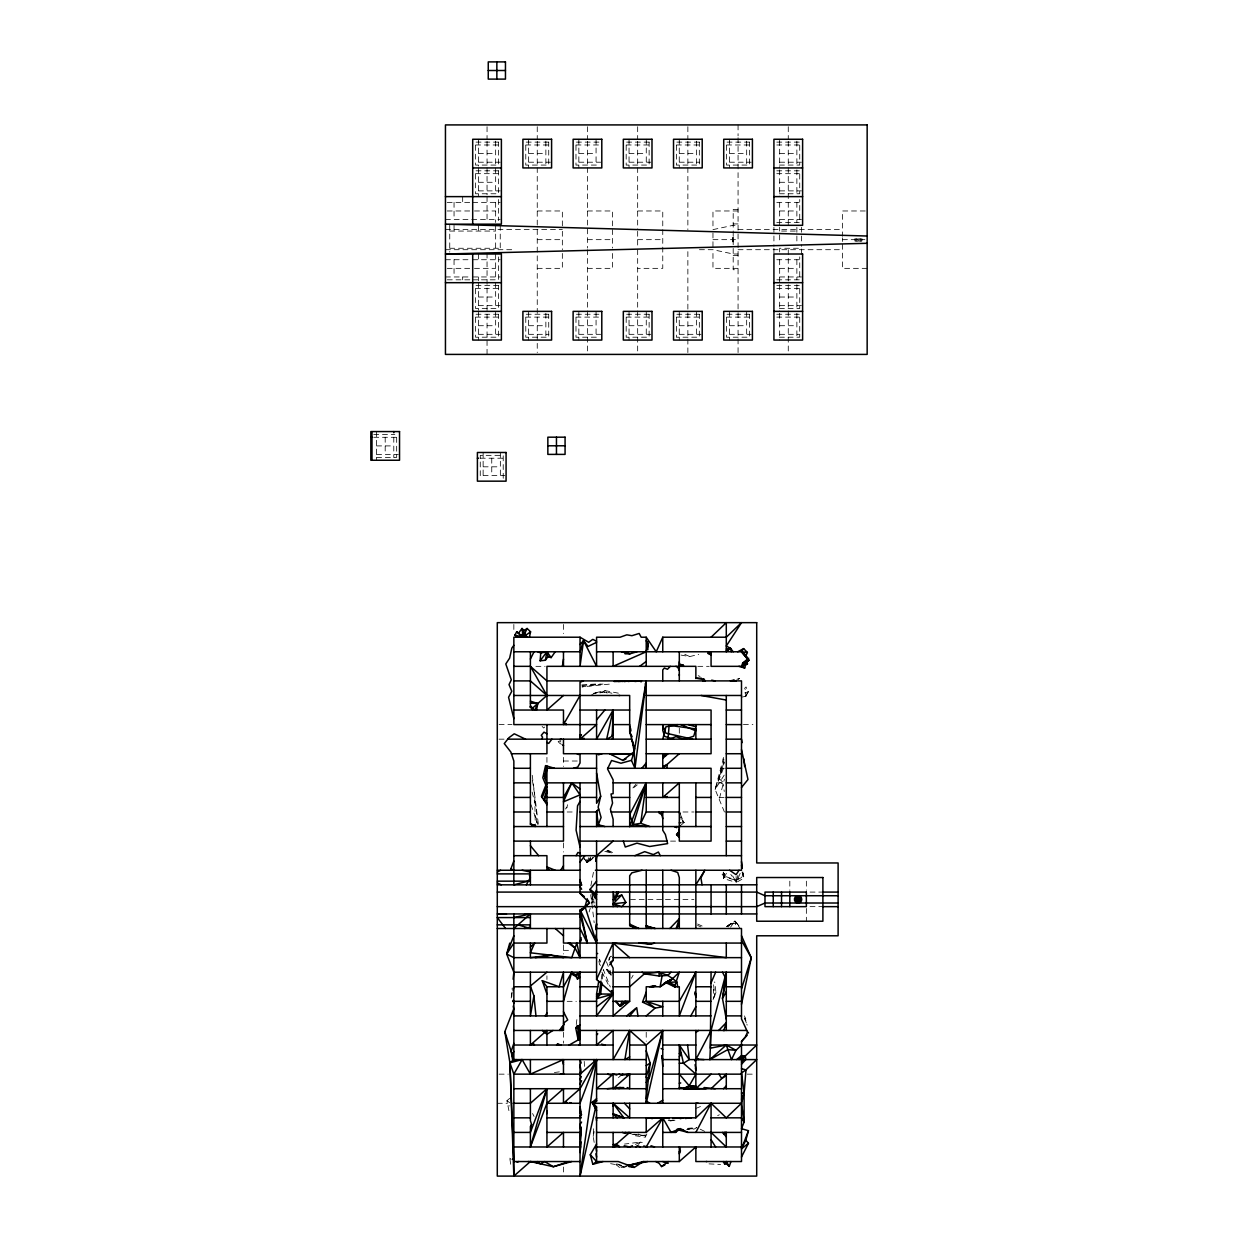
<?xml version="1.0" encoding="UTF-8"?>
<svg xmlns="http://www.w3.org/2000/svg" width="1238" height="1238" viewBox="0 0 1238 1238"><rect width="100%" height="100%" fill="white"/><g stroke="black" fill="none" stroke-linecap="round" stroke-linejoin="round"><path stroke-width="0.75" stroke-dasharray="5 3.75" d="M512.161 991.932L511.712 997.163L511.696 993.139M593.59 1128.762L593.157 1136.267L594.333 1143.401M592.352 894.579L591.81 902.827L594.163 922.728M590.789 858.259L587.152 862.546L586.363 859.605L588.468 860.998L590.789 859.033L591.841 859.389L587.152 862.546L587.4 858.801L588.53 857.81L587.152 862.546L583.887 858.878M592.383 897.163L591.81 902.827L595.664 906.773M511.201 998.06L512.223 988.001M602.287 978.979L603.324 969.555L610.319 987.042M576.258 1024.569L577.156 1017.203M606.434 961.756L608.338 966.553L606.372 969.292L610.876 975.993L609.901 969.555M601.235 979.258L602.256 971.861M724.369 873.579L723.611 878.578L734.474 881.905M724.539 873.471L723.611 878.578L722.156 874.415L724.539 873.471L723.518 875.839L736.223 880.11L743.14 875.576L742.676 869.633M593.404 894.238L591.81 902.827L594.194 901.094M590.866 885.851L594.085 868.875M595.199 855.675L590.402 860.843L590.789 859.033M594.178 1131.578L593.157 1136.267L594.364 1136.948M565.41 809.002L566.911 807.578L568.196 801.806M737.91 875.281L736.285 882.462L743.93 878.144L743.202 873.254L743.419 876.504L736.223 880.481L723.549 876.504L724.338 874.616L722.652 875.839L723.394 872.109L723.611 878.578L726.474 873.084M608.694 960.363L609.375 957.516M724.431 811.989L715.115 789.411L724.075 755.49M719.479 798.262L724.4 779.166M724.091 761.741L718.938 778.377L723.456 782.818M585.218 860.023L587.152 862.546L588.53 857.81M609.251 960.007L610.319 956.37L611.479 956.247L610.319 956.37M589.133 911.973L590.201 908.321M724.215 775.112L715.115 789.411L724.447 762.469M715.115 789.411L724.184 766.492M713.506 998.215L714.728 995.197L713.336 982.492M713.057 999.546L715.966 992.427L714.697 981.904M740.169 873.347L736.285 882.462L730.807 874.415M646.87 1133.946L645.323 1137.196L632.045 1135.277M745.926 696.282L748.263 691.748L745.988 686.92L744.642 688.374L746.468 691.748L745.044 692.847L746.174 694.828L744.332 698.247L745.926 696.282L741.5 697.164M618.366 693.156L605.072 690.634L596.948 692.429L596.407 693.435L605.506 691.717L611.943 693.249M594.194 898.54L591.81 902.827L590.696 894.78L591.578 894.78M631.395 978.299L633.098 975.25M583.655 857.64L587.152 862.546L590.681 856.99M627.712 1165.531L624.308 1167.542L619.634 1167.589L616.215 1164.71L621.832 1165.546L616.911 1163.627L616.215 1164.71L610.613 1163.658M745.462 695.864L748.263 691.748L745.338 691.748M590.402 860.843L592.832 857.392M730.544 927.169L734.954 921.057L739.334 926.303M728.223 926.968L730.497 923.888L734.954 921.057L739.69 927.061M636.084 784.072L632.138 788.916L637.23 784.877M638.406 1144.392L640.541 1142.04L645.772 1143.881M560.845 742.042L559.545 740.974L558.137 741.624L559.731 743.28L561.603 741.237M544.643 727.046L543.73 728.021L542.105 726.427M680.482 825.56L684.01 822.574L680.126 813.923M509.716 1098.338L506.961 1100.659L509.035 1111.244M618.427 1077.54L620.47 1075.946M738.049 679.585L739.643 678.347L735.62 679.677M730.497 923.888L726.876 926.364L733.438 923.161L737.415 924.182L740.045 928.5M726.598 926.612L734.954 921.057L736.037 926.937M595.71 693.218L596.948 692.429L593.048 693.45M728.254 925.42L731.441 923.393L736.548 923.068M605.072 690.634L600.476 692.909L605.707 692.212L607.239 693.048L605.072 690.634L605.707 692.212M717.653 1115.593L719.355 1114.773M635.357 1144.392L640.541 1142.04L624.494 1144.082M591.749 694.704L596.948 692.429M695.864 1108.443L703.494 1105.24M745.044 692.847L748.263 691.748M626.768 1165.763L619.634 1167.589L623.379 1166.83M681.055 655.088L689.721 656.573L698.727 654.391M673.163 1120.251L666.075 1120.761M674.942 1120.266L669.665 1121.055L669.309 1119.756M603.03 684.041L581.953 686.904L610.288 684.041M554.392 1072.51L559.855 1071.799M645.632 1135.525L631.303 1134.333M687.864 1129.118L695.338 1128.422M581.953 685.62L601.111 684.01M687.384 1128.375L696.901 1127.586L694.178 1129.041L686.657 1129.598M682.277 822.682L684.01 822.574L680.838 817.08M581.845 684.877L596.422 683.995M598.929 142.122L575.98 142.122L575.98 165.072L598.929 165.072M776.783 142.122L799.733 142.122L799.733 165.072L776.783 165.072M475.578 144.985L500.245 144.985M525.779 144.985L548.728 144.985M575.98 144.985L598.929 144.985M626.18 144.985L649.13 144.985M676.381 144.985L699.331 144.985M726.582 144.985L751.265 144.985M776.783 144.985L799.733 144.985M478.441 153.589L495.649 153.589M528.641 153.589L545.865 153.589M578.842 153.589L596.066 153.589M629.043 153.589L646.267 153.589M679.26 153.589L696.468 153.589M729.461 153.589L746.669 153.589M779.661 153.589L796.87 153.589M478.441 162.209L500.245 162.209M528.641 162.209L550.446 162.209M578.842 162.209L600.647 162.209M629.043 162.209L650.848 162.209M679.26 162.209L699.532 162.209M729.461 162.209L751.265 162.209M779.661 162.209L801.466 162.209M776.783 170.813L799.733 170.813L799.733 193.762L776.783 193.762M475.578 173.676L500.245 173.676M776.783 173.676L799.733 173.676M478.441 182.28L495.649 182.28M779.661 182.28L796.87 182.28M478.441 190.884L500.245 190.884M779.661 190.884L801.466 190.884M447.181 202.367L471.028 202.367M472.699 202.367L500.245 202.367M776.783 202.367L799.733 202.367M738.065 209.578L733.19 209.578L733.19 269.745L738.065 269.745M447.181 210.971L470.842 210.971M474.494 210.971L495.649 210.971M537.246 210.971L562.346 210.971L562.346 227.761M587.446 210.971L612.562 210.971L612.562 248.033M637.663 210.971L662.763 210.971L662.763 268.352L637.663 268.352M738.065 210.971L712.964 210.971L712.964 229.618L733.19 225.316L738.065 225.316M779.661 210.971L796.87 210.971M865.254 210.971L842.413 210.971L842.413 236.319M445.448 219.575L500.245 219.575M779.661 219.575L801.466 219.575M776.783 222.453L799.733 222.453L799.733 199.504M733.19 223.923L738.065 223.923M445.448 229.618L562.346 229.618M738.065 229.618L842.413 229.618M449.75 231.057L495.649 231.057M781.565 231.057L796.87 231.057M733.19 236.783L733.19 242.524M732.896 237.371L732.896 241.952M732.617 237.944L732.617 241.379M537.246 239.661L562.346 239.661M587.446 239.661L612.562 239.661M637.663 239.661L662.763 239.661M712.964 239.661L738.065 239.661M842.413 239.661L865.254 239.661M449.75 248.265L500.245 248.265M445.448 249.705L514.08 249.705M699.439 249.705L712.964 249.705L733.19 254.007L738.065 254.007M738.065 249.705L842.413 249.705M733.19 255.399L738.065 255.399M445.448 259.732L471.028 259.732M472.699 259.732L500.245 259.732M776.783 259.732L799.733 259.732M447.181 268.352L470.842 268.352M474.494 268.352L495.649 268.352M537.246 268.352L562.346 268.352L562.346 253.434M587.446 268.352L612.562 268.352L612.562 249.705M738.065 268.352L712.964 268.352L712.964 249.705M779.661 268.352L796.87 268.352M867.157 268.352L842.413 268.352L842.413 243.004M445.448 276.956L471.028 276.956M472.699 276.956L500.245 276.956M779.661 276.956L801.466 276.956M447.274 279.819L471.028 279.819M472.699 279.819L498.527 279.819L498.527 256.87M776.783 279.819L799.733 279.819L799.733 256.87M776.783 285.56L799.733 285.56L799.733 308.51L776.783 308.51M475.578 288.423L500.245 288.423M776.783 288.423L799.733 288.423M478.441 297.027L495.649 297.027M779.661 297.027L796.87 297.027M478.441 305.647L500.245 305.647M779.661 305.647L801.466 305.647M598.929 314.251L575.98 314.251L575.98 337.2L598.929 337.2M776.783 314.251L799.733 314.251L799.733 337.2L776.783 337.2M475.578 317.114L500.245 317.114M525.779 317.114L548.728 317.114M575.98 317.114L598.929 317.114M626.18 317.114L649.13 317.114M676.381 317.114L699.331 317.114M726.582 317.114L751.265 317.114M776.783 317.114L799.733 317.114M478.441 325.718L495.649 325.718M528.641 325.718L545.865 325.718M578.842 325.718L596.066 325.718M629.043 325.718L646.267 325.718M679.26 325.718L696.468 325.718M729.461 325.718L746.669 325.718M779.661 325.718L796.87 325.718M478.441 334.322L500.245 334.322M528.641 334.322L548.914 334.322M578.842 334.322L600.647 334.322M629.043 334.322L650.848 334.322M679.26 334.322L701.048 334.322M729.461 334.322L751.265 334.322M779.661 334.322L799.934 334.322M373.721 434.43L394.845 434.43M373.721 437.293L398.388 437.293M376.584 445.912L393.792 445.912M376.584 454.516L398.388 454.516M376.584 457.379L396.671 457.379L396.671 434.43M480.267 458.215L504.934 458.215M483.13 466.819L500.353 466.819M483.13 475.438L504.934 475.438M535.899 666.338L545.091 666.338M697.768 666.338L709.173 666.338M499.131 724.601L512.006 724.601M743.404 724.601L752.905 724.601M499.038 739.163L504.268 739.163M563.476 761.014L580.034 761.014M720.562 768.287L724.385 768.287M716.802 782.865L724.385 782.865M719.077 797.427L724.478 797.427M567.159 811.989L574.509 811.989M682.989 811.989L694.023 811.989M670.532 841.113L675.809 841.113M810.023 892.087L822.899 892.087M630.436 899.376L693.93 899.376M591.222 902.827L594.983 902.827M810.023 906.649L822.899 906.649M563.476 950.351L570.842 950.351M567.159 1001.325L576.351 1001.325M499.131 1074.151L508.323 1074.151M747.21 1074.151L752.905 1074.151M497.289 1103.275L507.472 1103.275M709.018 1163.875L720.593 1164.463M633.98 1134.225L641.594 1135.525L645.725 1135.014L645.323 1137.196L638.127 1133.962M606.574 850.955L609.173 851.481M604.825 851.357L609.669 852.58M510.721 1164.246L509.762 1158.18L511.186 1158.706M616.818 1163.751L623.41 1167.542M698.201 675.716L700.058 676.443M697.551 924.028L704.345 927.014M697.567 925.42L700.971 926.968M684.784 654.298L689.721 656.573M566.122 807.207L566.911 807.578M700.197 1129.195L705.149 1131.609M612.547 852.502L606.171 849.33L611.278 852.982M559.731 743.28L561.448 744.348M611.82 975.111L609.189 973.486L609.638 969.54L606.372 969.292L610.628 973.486M722.961 759.018L723.967 759.652L718.055 780.915L723.116 784.18L724.261 791.5M613.12 974.043L606.372 969.292L609.607 971.706M509.716 1102.718L506.961 1100.659L509.251 1105.983M509.762 1158.18L511.139 1159.325M682.37 820.933L684.01 822.574L679.306 815.641M585.775 860.209L587.152 862.546M732.695 875.931L736.285 882.462L736.115 876.504M601.916 972.078L608.817 985.603M532.588 1113.519L534.058 1116.397M744.549 1015.887L747.148 1025.141M745.57 1020.87L744.363 1018.332L745.601 1018.054L746.174 1022.139M744.843 1018.224L746.762 1024.352M531.025 804.762L538.019 824.725M600.507 962.065L599.563 959.218L600.476 965.547M742.042 872.016L743.93 878.144M532.154 792.134L536.549 809.667L536.673 824.168M598.929 961.106L599.563 964.897M532.433 780.435L534.77 795.477L535.28 825.576M532.232 775.267L538.422 824.678M680.885 817.173L681.148 819.726M584.228 1061.384L584.491 1066.769M842.413 237.835L842.413 241.472M806.356 881.162L806.356 890.277M806.356 908.475L806.356 921.227M801.466 227.235L801.466 246.347M801.466 254.007L801.466 248.265L779.661 248.265L779.661 254.007M796.87 141.163L796.87 165.072M796.87 169.854L796.87 193.762M796.87 202.367L796.87 222.453M796.87 227.235L796.87 242.524M796.87 259.732L796.87 279.819M796.87 284.601L796.87 308.51M796.87 313.291L796.87 337.2M789.813 881.162L789.813 890.277M788.266 126.74L788.266 139.507M788.266 141.333L788.266 198.544M788.266 202.367L788.266 226.275M788.266 249.705L788.266 354.408M779.661 140.405L779.661 167.935M779.661 169.854L779.661 196.625M779.661 202.367L779.661 225.316M779.661 227.235L779.661 231.057M779.661 234.88L779.661 242.524M779.661 259.732L779.661 282.682M779.661 284.601L779.661 311.372M779.661 313.291L779.661 340.063M773.92 227.235L773.92 246.347M773.92 248.265L773.92 254.007M746.669 141.163L746.669 165.072M746.669 311.372L746.669 337.2M738.065 124.914L738.065 135.87M738.065 137.681L738.065 352.582M729.461 139.26L729.461 167.935M729.461 311.372L729.461 340.063M712.964 232.961L712.964 247.879M696.468 141.163L696.468 165.072M696.468 311.372L696.468 337.2M687.864 126.74L687.864 139.507M687.864 141.333L687.864 229.618M687.864 251.624L687.864 352.582M679.306 728.238L679.306 733.701M679.26 139.26L679.26 167.935M679.26 311.372L679.26 340.063M646.267 139.26L646.267 165.072M646.267 311.372L646.267 337.2M646.221 1032.275L646.221 1041.375M637.663 126.74L637.663 139.507M637.663 141.333L637.663 229.618M637.663 231.289L637.663 246.347M637.663 249.705L637.663 352.582M629.043 139.26L629.043 167.935M629.043 311.372L629.043 340.063M596.066 139.26L596.066 165.072M596.066 311.372L596.066 337.2M587.446 126.74L587.446 139.507M587.446 141.333L587.446 248.033M587.446 249.705L587.446 352.582M578.842 139.26L578.842 167.935M578.842 311.372L578.842 340.063M563.476 624.463L563.476 633.577M563.476 757.377L563.476 766.477M563.476 842.939L563.476 852.038M563.476 944.888L563.476 953.987M563.476 1032.275L563.476 1043.201M563.476 1167.001L563.476 1172.463M562.346 231.289L562.346 249.705M546.933 757.377L546.933 762.84M546.933 975.838L546.933 979.475M545.865 141.163L545.865 165.072M545.865 313.291L545.865 337.2M537.246 126.74L537.246 139.507M537.246 141.333L537.246 227.761M537.246 229.618L537.246 352.582M528.641 139.26L528.641 167.935M528.641 311.372L528.641 340.063M513.847 624.463L513.847 629.925M503.216 478.301L503.216 455.352L480.267 455.352L480.267 478.301M500.353 452.489L500.353 478.301M500.245 225.316L500.245 250.184M498.527 199.504L498.527 220.627M495.649 141.163L495.649 165.072M495.649 167.935L495.649 193.762M495.649 202.367L495.649 222.453M495.649 225.316L495.649 248.265M495.649 254.007L495.649 279.819M495.649 282.682L495.649 308.51M495.649 311.372L495.649 337.2M491.749 458.215L491.749 475.438M487.045 126.74L487.045 139.507M487.045 141.333L487.045 194.722M487.045 196.625L487.045 219.575M487.045 253.047L487.045 354.408M483.13 452.489L483.13 478.301M478.441 139.26L478.441 166.031M478.441 167.935L478.441 196.625M478.441 225.316L478.441 231.057M478.441 254.007L478.441 259.732M478.441 276.956L478.441 280.778M478.441 282.682L478.441 310.227M478.441 311.372L478.441 340.063M462.672 196.625L462.672 202.367M462.672 276.956L462.672 279.819M454.052 202.367L454.052 219.575M454.052 225.316L454.052 231.057M454.052 259.732L454.052 276.956M449.75 225.316L449.75 252.088M393.792 437.293L393.792 457.379M385.188 437.293L385.188 454.516M376.584 431.567L376.584 460.242M861.942 238.717A3.637 3.637 0 0 1 861.571 241.472M855.272 241.472A3.637 3.637 0 0 1 854.901 238.717M860.781 238.3A2.724 2.724 0 0 1 860.348 241.596M856.495 241.596A2.724 2.724 0 0 1 856.062 238.3M859.714 238.377A1.826 1.826 0 0 1 858.893 241.41M857.949 241.41A1.826 1.826 0 0 1 857.129 238.377M857.547 239.429C858.661 242.896 860.255 236.969 857.547 239.429M715.966 992.427L713.924 997.039L713.459 989.518L715.966 992.427M498.527 142.122L475.578 142.122L475.578 165.072L498.527 165.072L498.527 142.122M548.728 142.122L525.779 142.122L525.779 165.072L548.728 165.072L548.728 142.122M649.13 142.122L626.18 142.122L626.18 165.072L649.13 165.072L649.13 142.122M699.331 142.122L676.381 142.122L676.381 165.072L699.331 165.072L699.331 142.122M749.532 142.122L726.582 142.122L726.582 165.072L749.532 165.072L749.532 142.122M498.527 170.813L475.578 170.813L475.578 193.762L498.527 193.762L498.527 170.813M498.527 285.56L475.578 285.56L475.578 308.51L498.527 308.51L498.527 285.56M498.527 314.251L475.578 314.251L475.578 337.2L498.527 337.2L498.527 314.251M548.728 314.251L525.779 314.251L525.779 337.2L548.728 337.2L548.728 314.251M649.13 314.251L626.18 314.251L626.18 337.2L649.13 337.2L649.13 314.251M699.331 314.251L676.381 314.251L676.381 337.2L699.331 337.2L699.331 314.251M749.532 314.251L726.582 314.251L726.582 337.2L749.532 337.2L749.532 314.251"/><path stroke-width="1.5" d="M711.076 651.776L711.076 666.338L741.5 666.338L748.696 660.442L741.5 651.776L596.577 651.776M729.259 1166.351L726.242 1163.534L726.288 1161.538L729.259 1166.351L730.946 1161.538M724.88 1132.414L724.864 1133.327L726.288 1132.414L726.288 1146.976L711.076 1132.414M613.12 739.163L613.12 710.039L606.651 739.163L612.206 736.285L613.12 710.039L596.577 739.163L596.577 710.039M741.5 1045.027L735.976 1050.304L727.774 1049.638L709.869 1059.589L711.076 1030.449L726.288 972.201L726.288 1030.449M581.241 1127.106L580.034 1139.239M646.221 1098.833L650.12 1063.055L646.221 1050.799M668.071 739.163L669.124 725.36L695.864 728.919L693.744 736.192L684.753 739.163M540.758 653.014L546.933 651.776L548.001 656.697L545.37 660.241L540.124 660.798L540.758 653.014L537.741 651.776M596.128 861.137L596.577 855.675L613.12 841.113M596.035 929.784L596.577 924.167M580.034 1145.893L581.164 1134.163L580.034 1124.568L581.566 1122.046M583.918 739.163L584.011 738.235M596.004 861.339L596.577 855.675M513.12 979.243L513.847 972.201L506.682 954.049L509.746 943.108M601.885 982.74L600.662 994.037L596.577 998.695L613.12 994.037L611.727 990.539M596.577 923.672L596.02 928.624L596.577 927.185M580.034 1152.547L581.287 1141.978M680.204 1149.56L679.306 1152.841M646.221 680.9L634.227 751.683L631.457 760.364L634.986 768.287L646.221 680.9L646.221 768.287L645.416 766.136L646.221 765.486M662.763 1132.414L675.577 1132.414L675.778 1130.867M596.577 642.352L588.019 646.437L583.531 640.619L580.034 666.338L580.034 637.214L513.847 637.214L513.847 724.601L596.577 724.601L580.034 739.163L580.034 682.308L583.438 680.9M600.987 981.1L599.223 994.037L596.577 996.373M646.221 826.551L633.16 824.601L629.678 814.527L646.221 782.865L640.727 823.301L633.16 824.601L629.678 826.551L629.678 782.865M581.195 1063.086L580.034 1059.589L580.034 1176.1L596.577 1059.589L580.034 1074.151L513.847 1074.151L509.917 1062.808L504.825 1031.718L513.847 1008.614M726.288 972.201L722.481 998.447L726.288 1019.214M530.591 631.813L523.055 637.214L516.726 631.767L514.931 635.048L523.055 637.214L524.045 630.498L527.109 628.471L530.591 631.813L529.384 637.214M562.392 666.338L563.476 659.065M545.277 778.826L546.933 768.287L596.577 768.287M611.402 990.663L613.12 994.037L596.577 1015.887L596.577 994.037L598.712 981.301M723.89 1133.946L724.153 1132.414M546.933 972.201L530.39 986.021L533.903 995.847L530.39 1015.887L530.39 972.201M616.725 892.087L615.1 899.856L613.12 899.686M726.288 977.865L722.481 998.447L726.288 991.715M545.37 660.241L546.933 651.776L551.142 657.61L555.212 651.776M581.071 937.584L580.034 943.062L581.102 939.41M708.198 653.509L709.807 652.89L711.076 654.948L708.198 653.509L708.538 651.776L711.076 654.02M536.518 710.039L537.803 703.509L530.39 701.157M544.751 777.108L546.933 766.028M513.105 990.323L513.847 986.763L530.39 986.763M612.206 736.285L613.12 731.89M741.5 1004.328L751.28 957.81L741.5 935.789M679.306 837.414L676.598 834.536L678.3 833.499L679.306 828.918M580.034 1176.1L595.617 1107.484L592.058 1102.424L596.577 1098.74L593.729 1104.017L596.577 1110.563L592.058 1102.424L596.577 1101.309L596.577 1059.589L596.577 1061.229M711.076 972.201L710.333 1048.184L726.288 1045.027L735.976 1050.304L731.472 1059.589L726.288 1045.027L709.869 1059.589M596.577 773.085L600.678 796.251L598.14 807.145L601.095 817.451L598.356 824.709L596.577 826.551L596.577 811.184L598.697 809.11M725.623 1132.414L725.716 1133.559L726.288 1132.414M646.221 650.925L648.341 644.704L646.221 640.773M646.221 992.056L642.537 1002.13L646.221 1001.325L662.763 1006.773L655.088 1008.088L646.221 1001.325L646.221 986.763L660.117 986.763L665.502 982.461L674.509 986.763L679.306 972.201L668.799 982.322L667.545 981.378L664.017 983.637L672.76 978.624L676.846 981.966L677.712 986.763M738.947 666.338L744.703 668.009L745.493 664.961L747.489 663.847L746.653 662.609M584.584 908.274L587.214 898.711M745.849 1140.213L748.464 1143.247L741.5 1148.879L745.849 1140.213L748.448 1130.696L741.5 1128.685L744.1 1122.077L744.115 1093.03L745.972 1069.864L756.712 1059.589L689.272 1059.589L683.453 1063.225L679.306 1063.225M530.39 1088.713L530.39 1120.653L531.551 1124.444L530.39 1126.534L530.39 1146.976L546.933 1088.713L530.39 1103.275L513.197 1103.275M646.221 1082.476L649.145 1078.406L662.763 1030.449L646.221 1045.027L629.678 1045.027M629.678 826.551L646.221 782.865L646.221 811.989L640.727 823.301L649.857 826.551M607.781 768.287L711.076 768.287L711.076 841.113L679.306 841.113L679.306 836.563L676.598 834.536L679.306 831.41L678.3 833.499L679.306 830.017M530.746 1127.106L531.551 1124.444M546.933 792.32L544.782 799.423L546.933 803.416M726.288 975.157L725.468 977.865L722.481 972.201M733.206 651.776L730.544 648.325L726.288 646.004L741.5 622.652L726.288 637.214L662.763 637.214L656.233 651.776L646.221 637.214L641.16 637.214L639.179 633.469L631.891 635.698L626.846 634.831L620.083 637.214L596.577 637.214L596.577 666.338L583.531 640.619L580.034 651.776L513.847 651.776M633.16 824.601L646.221 782.865M723.812 1030.449L726.288 1022.603L718.674 1030.449M741.5 988.868L751.28 957.81L741.5 940.447M543.745 799.887L546.933 790.231M513.847 1043.325L511.186 1051.356L512.733 1060.502L522.111 1059.589L530.39 1074.151L563.476 1059.589L563.476 1074.151M583.438 909.048L580.034 911.385L583.438 909.048L580.034 909.713L580.034 957.639L575.051 948.045L570.161 943.062M580.034 957.639L576.831 943.062L571.755 957.639L530.39 952.796L534.63 943.062L530.39 947.085M703.169 680.9L703.818 679.043L705.18 680.9L703.308 679.523L695.864 678.176L701.451 678.238M678.935 827.634L680.327 825.684M748.696 658.198L742.707 663.026L741.5 666.338L744.703 668.009M662.763 818.658L661.788 814.65L662.763 811.989L659.421 813.242L658.74 811.989M694.812 1060.827L696.158 1058.784L697.195 1059.589M622.064 1001.325L620.223 1006.324L615.286 1001.325M679.306 1153.862L680.451 1150.814L679.306 1151.479M512.083 870.252L510.907 868.782L513.847 861.014M678.3 833.499L679.306 830.822M546.933 1001.325L563.476 1001.325L571.755 972.201L575.33 974.77L577.434 979.026L580.034 972.201L575.33 974.77L573.117 974.77L571.755 972.201L563.476 986.763L546.933 986.763L542.259 980.666L559.158 986.763L563.476 972.201L563.476 1030.449L513.847 1030.449M530.39 1146.976L546.933 1103.275L563.476 1088.713L563.476 1103.275L580.034 1088.713L596.577 1059.589L580.034 1103.275L546.933 1103.275M695.864 1015.887L695.864 972.201L679.306 1015.887L679.306 986.763L674.509 986.763M741.5 1148.879L748.448 1130.696M596.577 957.639L513.847 957.639L506.682 954.049L513.847 935.789M541.826 739.163L542.584 737.244L541.3 735.279L543.993 732.138L546.933 733.794M580.034 1079.629L581.318 1076.441M702.704 680.9L703.586 678.734M594.41 1059.589L593.931 1060.734L593.497 1059.589M741.5 1099.236L744.115 1093.03L741.5 1072.99L745.972 1069.864L741.5 1068.704M546.933 1113.643L546.933 1110.641M711.076 982.864L715.641 972.201M542.198 797.551L546.933 786.517M745.493 664.961L741.5 666.338L748.696 660.442L745.957 655.738L747.381 652.411L743.636 648.619L737.709 651.776M546.933 1045.027L546.933 1030.449L530.39 1045.027L530.885 1043.866M596.577 928.5L741.5 928.5L741.5 1018.967L747.551 1032.043L745.322 1037.011L741.5 1041.452L741.5 1161.538L695.864 1161.538L695.864 1146.976L694.735 1147.734L695.864 1148.245M534.847 710.039L537.803 703.509L530.39 703.091M530.653 855.087L530.39 841.113M596.577 1006.834L613.12 994.037L596.577 979.475L613.12 943.062L726.288 957.639L726.288 943.062M516.726 631.767L523.055 637.214L527.109 628.471M526.336 884.814L530.39 877.525M580.034 1083.977L581.597 1080.697M530.39 659.065L534.058 651.776M741.5 1157.019L748.464 1143.247M687.585 1088.713L695.864 1074.151L683.453 1063.225L679.306 1045.027L689.272 1059.589L687.585 1045.027M580.034 917.064L581.164 914.867L580.034 916.383M513.847 1051.449L512.223 1054.59L513.136 1060.161L515.163 1059.589M679.306 1056.943L680.56 1054.544M641.547 680.9L641.052 681.875L640.557 680.9L614.079 681.519M695.864 1059.589L711.076 1030.449M695.864 1132.414L711.076 1103.275L726.288 1117.837L741.5 1103.275L744.115 1093.03L741.5 1093.061M569.186 1045.027L578.161 1039.951L575.794 1028.252L577.202 1025.559M594.983 897.101L596.577 894.238L589.969 889.441L596.577 881.177M690.773 1015.887L695.864 1006.726M580.034 801.388L577.542 805.861L576.088 830.141L580.034 847.132M596.577 890.076L594.921 893.047L592.46 892.923M580.034 1075.28L581.396 1072.851L580.034 1072.433M580.034 695.477L563.476 724.601L563.476 710.039L513.847 710.039M695.864 972.201L679.306 1001.325L646.221 1001.325M646.221 1146.976L662.763 1117.837L671.042 1132.414L680.281 1128.623L687.926 1132.414L741.5 1132.414M576.088 855.675L577.945 852.44L580.034 853.168M600.678 796.251L596.577 803.307L596.577 753.725M580.034 738.096L581.102 734.614L580.034 735.047M603.03 1161.538L592.832 1164.277L590.278 1154.745L596.577 1144.082M545.277 1015.887L546.933 1013.102M695.864 884.814L704.809 870.252L700.94 877.943L702.054 884.814M723.224 1161.538L724.679 1164.091L726.288 1161.538M560.628 870.252L563.476 865.873M506.682 954.049L513.847 943.062L546.933 943.062L546.933 928.5M619.031 1088.713L619.959 1087.304M581.984 739.163L582.665 738.158L582.99 739.163M739.055 870.252L736.068 874.693L729.6 870.252M742.707 663.026L748.696 660.442L741.5 651.776L743.636 648.619M513.847 645.308L511.851 648.078L509.623 658.152L505.8 663.955L511.309 679.894L509.019 684.583L511.774 691.253L508.57 697.288L513.847 718.674M518.737 632.866L522.034 628.455L524.045 630.498M679.306 924.291L676.165 928.5L679.306 918.704L669.82 928.5M540.124 660.798L546.933 651.776M563.476 722.652L564.311 721.553M609.7 964.789L613.12 960.348L613.12 943.062L629.678 957.639M580.034 861.988L584.924 855.675M559.359 1030.449L564.296 1024.213M641.795 768.287L646.221 763.01M748.696 659.606L741.5 666.338L747.489 663.847M596.577 719.851L604.856 710.039M629.678 1015.887L635.558 1009.016M580.034 644.503L583.531 640.619M636.069 1146.976L637.338 1145.583L640.294 1146.976M741.5 1041.452L747.319 1035.061M741.5 1061.91L743.651 1059.589L743.605 1057.577L741.5 1057.345L739.071 1059.589M741.5 1064.231L745.787 1059.589L745.276 1055.968L741.5 1055.581L736.641 1059.589M624.834 1001.325L620.223 1006.324L616.369 1001.325M670.253 666.338L667.499 669.263L664.326 668.071L662.763 669.913L662.763 680.9M625.871 902.378L613.12 903.848L621.724 906.649L625.871 902.378L621.724 894.966L613.12 903.848L617.406 906.649M565.07 724.601L566.091 723.549L566.354 724.601M556.574 1045.027L557.379 1044.191L561.216 1045.027L557.379 1044.191M671.042 972.201L667.762 975.405L659.235 976.024L644.364 973.826L642.073 972.201M711.076 637.214L726.288 622.652L726.288 651.776L730.544 648.325L731.24 651.776M711.076 1074.151L695.864 1088.713L695.864 1030.449M711.076 1088.713L726.288 1074.151L726.288 1088.713M741.5 1059.589L756.712 1045.027L711.076 1045.027M723.394 1088.713L726.288 1085.943M596.577 1117.837L695.864 1117.837L711.076 1103.275L711.076 1146.976M625.53 1001.325L620.223 1006.324L626.335 1001.325M596.577 1034.906L597.768 1033.838L596.577 1034.303M513.847 666.338L530.39 666.338L546.933 695.477L532.557 708.121L532.619 710.039L530.885 706.171L532.278 709.003M563.476 695.477L546.933 710.039L546.933 666.338L695.864 666.338L695.864 678.563M662.763 758.383L668.04 753.725M679.306 753.725L662.763 768.287L662.763 753.725L665.41 756.047L665.41 753.725M513.847 928.5L530.39 913.938L530.39 928.5L517.979 924.863M662.763 782.865L662.763 797.427L679.306 782.865L679.306 835.898L676.598 834.536M629.678 972.201L629.678 1001.325L613.12 1015.887L613.12 968.085L610.164 962.39L613.12 960.348M646.221 1015.887L655.088 1008.088L642.537 1002.13M646.221 1059.589L513.847 1059.589L509.917 1062.808L513.847 1176.1L530.39 1161.538L538.901 1162.714L528.084 1161.538M627.186 1087.552L629.678 1088.713L629.678 1074.151L613.12 1088.713L613.12 1074.151L596.577 1088.713L646.221 1088.713M613.12 1132.414L613.12 1146.976L629.678 1132.414M596.577 1132.414L646.221 1132.414L662.763 1117.837L662.763 1146.976M647.613 1161.538L627.712 1165.531L643.311 1161.538L679.306 1161.538L695.864 1146.976M694.626 1086.562L688.993 1085.974L683.453 1088.713L688.993 1085.974L695.864 1086.097L691.717 1088.713L679.306 1074.151M626.722 1015.887L636.734 1007.639L637.941 1015.887M497.289 928.5L580.034 928.5L587.354 943.062L580.374 910.441L589.458 903.059L587.957 900.15M585.187 907.361L582.881 909.435L581.628 909.218M675.577 1132.414L680.281 1128.623L677.155 1129.133M741.5 787.492L747.984 779.491L741.5 749.624M575.794 1028.252L580.034 1024.863M619 1074.151L621.414 1075.203L622.776 1074.151M519.589 637.214L520.471 634.986L521.616 635.759L522.653 633.825L523.442 634.614L524.927 633.175L526.986 637.214M580.034 735.914L581.473 734.799M563.476 1023.176L567.7 1019.911L563.476 1011.725M633.732 754.484L609.576 753.725L622.76 760.411L634.227 751.683L632.185 740.618L634.599 748.897M655.769 1161.538L659.111 1163.333L661.541 1166.552L668.18 1161.538M612.021 739.163L613.12 738.328M639.628 666.338L646.221 661.463M561.448 739.163L560.365 739.968L560.319 739.163M521.09 637.214L521.229 635.651L524.556 633.98L525.02 637.214M592.832 1164.277L596.577 1161.538L618.242 1161.538L634.274 1167.419L643.311 1161.538M723.054 1030.449L724.911 1030.449M695.864 1032.446L698.65 1030.449M551.9 739.163L548.697 743.404L546.933 742.413M661.897 1103.275L662.763 1102.702M577.434 979.026L580.034 977.339M646.221 1065.609L650.12 1063.055L646.221 1077.261L649.145 1078.406M624.819 1003.322L627.883 1001.325M659.235 976.024L658.956 972.201L667.762 975.405L672.76 978.624L660.117 986.763L662.16 975.544L658.956 972.201L644.364 973.826L629.678 986.763L613.12 986.763M726.288 1075.636L721.739 1078.515L718.984 1074.151M552.984 1030.449L546.933 1034.256L542.275 1030.449M615.116 1088.713L616.864 1087.645L623.751 1087.583M657.61 1103.275L662.763 1100.211M669.449 739.163L675.948 736.61L683.391 739.163M596.577 1100.474L593.312 1103.615L596.283 1107.051M629.678 1056.881L624.896 1059.589L629.678 1030.449L646.221 1045.027L646.221 1103.275L662.763 1030.449L662.763 1103.275M578.889 1045.027L580.034 1044.377M675.948 666.338L677.759 667.205L679.306 666.338L679.306 661.773M497.289 872.063L500.632 870.252M726.288 650.615L730.544 648.325L726.288 649.068M672.76 978.624L666.725 981.811L675.019 986.763M662.763 766.616L667.065 764.511L667.065 768.287M661.541 1166.552L664.852 1164.927M632.401 1145.723L629.678 1146.976L624.184 1145.784M596.577 1100.891L593.42 1103.708L595.664 1107.097M646.221 651.776L613.12 666.338L613.12 651.776M622.76 760.411L625.948 759.018M683.608 1088.573L698.402 1088.713M683.701 1088.496L706.14 1088.713M662.763 797.427L665.038 796.498L666.059 797.427M634.877 855.675L644.704 851.651L653.339 854.576L658.415 852.038L660.256 855.675M685.434 1118.487L689.922 1117.837M621.724 894.966L615.812 897.163L618.489 892.087L615.1 899.856L613.12 892.087L613.12 906.649M724.679 1164.091L726.242 1163.534M646.221 683.546L645.122 683.933L646.221 684.01M638.839 943.062L651.25 944.192L654.5 943.062M516.973 1162.142L518.784 1161.538M569.217 1161.538L553.309 1166.722L530.39 1161.538M621.414 1075.203L629.678 1074.151M598.418 754.824L602.101 753.725M625.205 652.797L628.703 651.776M625.02 653.803L629.987 653.803L636.982 651.776M571.755 1161.538L553.309 1166.722L544.612 1161.538L540.294 1163.89L537.509 1161.538M573.473 768.287L577.666 767.142L580.034 762.995L580.034 753.725L578.626 754.546L576.97 753.725M631.457 760.364L620.996 763.212L611.557 760.503L607.502 768.86L613.12 779.847L613.12 793.666L611.03 794.022L612.562 803.075L610.411 809.188L613.12 819.277L613.12 826.551M733.453 680.9L736.347 680.9M528.069 881.162L513.847 884.814L513.847 761.014L510.861 752.054L504.268 743.589L508.88 737.74L514.25 733.794L525.531 739.163M613.12 1146.976L618.737 1145.537M642.089 870.252L631.844 872.821L629.678 875.777L629.678 925.544L636.162 928.5M524.572 928.5L530.39 927.076M512.733 1060.502L516.478 1059.589M652.921 986.763L655.831 986.067M730.405 680.9L733.871 680.08M649.548 986.763L652.999 985.974M680.157 1118.641L683.655 1117.837M513.847 917.575L530.39 913.938L524.866 914.309M651.234 986.763L654.917 985.974M698.263 1103.275L695.864 1103.275L695.864 1117.837M731.937 680.9L734.552 680.358M629.012 1165.701L632.757 1164.943M628.595 1165.407L637.694 1163.643M677.418 724.601L665.92 726.814L662.763 739.163M679.306 1083.235L680.745 1082.956M746.065 660.906L748.696 660.442L746.499 656.527M560.365 1074.151L563.476 1073.625M530.39 651.776L530.39 707.471L531.69 707.269L530.39 706.759M613.12 1144.701L616.245 1144.222L619.511 1146.976M535.296 957.639L551.08 955.21L563.476 957.639M689.024 1118.193L691.438 1117.837M622.296 681.411L626.057 680.9L618.381 681.457M596.577 906.649L595.664 906.773L596.577 907.717M679.306 1053.569L681.179 1053.352M551.08 955.21L530.39 957.639L530.39 943.062M624.246 681.534L629.91 680.9M607.254 1088.713L616.864 1087.645M596.128 939.271L596.577 943.062L585.032 906.649L586.208 906.525M634.877 681.488L640.557 680.9M672.652 1118.548L679.832 1117.837M628.006 681.473L633.779 680.9M682.277 1129.644L678.548 1129.985L687.926 1132.414M594.859 1107.174L596.577 1107.02L596.577 1161.538L590.278 1154.745M679.136 1130.139L682.896 1129.861M679.306 822.868L681.008 822.759M665.502 982.461L676.846 981.966M867.157 243.298L445.448 254.007L501.39 254.007L501.39 340.063L472.699 340.063L472.699 254.007M696.004 1059.186L704.051 1059.589M488.252 70.504L505.46 70.504M472.699 167.935L501.39 167.935M773.92 167.935L802.611 167.935M445.448 196.625L501.39 196.625M773.92 196.625L802.611 196.625M445.448 282.682L501.39 282.682M773.92 282.682L802.611 282.682M472.699 311.372L501.39 311.372M773.92 311.372L802.611 311.372M370.843 437.293L371.988 437.293M547.846 445.788L565.07 445.788M477.404 458.215L478.549 458.215M513.847 680.9L530.39 680.9L546.933 695.477M513.847 695.477L629.678 695.477L629.678 731.89L634.32 747.969M646.221 695.477L741.5 695.477M580.034 710.039L629.678 710.039M646.221 710.039L711.076 710.039L711.076 753.725L646.221 753.725M726.288 710.039L741.5 710.039M613.12 724.601L629.678 724.601M646.221 724.601L711.076 724.601M726.288 724.601L741.5 724.601M507.75 739.163L631.736 739.163M646.221 739.163L711.076 739.163M726.288 739.163L741.5 739.163L742.057 742.661M511.418 753.725L546.933 753.725L546.933 724.601M632.881 753.725L563.476 753.725L563.476 739.163M726.288 753.725L741.5 753.725M662.763 756.047L665.41 756.047M513.847 768.287L530.39 768.287M726.288 768.287L741.5 768.287M513.847 782.865L530.39 782.865M546.933 782.865L596.577 782.865M613.12 782.865L711.076 782.865M726.288 782.865L741.5 782.865M513.847 797.427L530.39 797.427M546.933 797.427L563.476 797.427L571.755 782.865L580.034 789.008M580.034 797.427L596.577 797.427M611.603 797.427L629.678 797.427M646.221 797.427L679.306 797.427M695.864 797.427L711.076 797.427M726.288 797.427L741.5 797.427M513.847 811.989L529.972 811.989M546.933 811.989L563.476 811.989M580.034 811.989L596.577 811.989M611.17 811.989L629.678 811.989M646.221 811.989L679.306 811.989L680.126 813.923L679.306 812.732M695.864 811.989L711.076 811.989M726.288 811.989L741.5 811.989M513.847 826.551L563.476 826.551M580.034 826.551L711.076 826.551M726.288 826.551L741.5 826.551M513.847 841.113L563.476 841.113L563.476 782.865M580.034 841.113L667.019 841.113M726.288 841.113L741.5 841.113M513.847 855.675L546.933 855.675L546.933 870.252M741.5 855.675L563.476 855.675L563.476 870.252M497.289 870.252L580.034 870.252M595.385 870.252L741.5 870.252L741.5 680.9L546.933 680.9L530.39 666.338M497.289 873.889L530.39 873.889M497.289 881.162L530.39 881.162M497.289 884.814L581.86 884.984M596.577 884.814L756.712 884.814M497.289 892.087L591.733 892.087M596.577 892.087L756.712 892.087L764.991 895.739L838.111 895.739M822.899 892.087L838.111 892.087M596.577 894.238L593.404 894.238L589.969 889.441L596.577 899.376M838.111 903.013L764.991 903.013L756.712 906.649L497.289 906.649M822.899 906.649L838.111 906.649M596.577 913.938L756.712 913.938M530.39 917.575L497.289 917.575L505.568 928.5M497.289 924.863L530.39 924.863M741.5 943.062L563.476 943.062L563.476 928.5M596.577 953.523L597.675 953.523M613.12 957.639L741.5 957.639M513.847 972.201L596.577 972.201M613.12 972.201L741.5 972.201M580.034 986.763L597.799 986.763M695.864 986.763L711.076 986.763M726.288 986.763L741.5 986.763M596.577 994.037L613.12 994.037M512.64 1001.325L530.39 1001.325M580.034 1001.325L596.577 1001.325M613.12 1001.325L629.678 1001.325M695.864 1001.325L711.076 1001.325M726.288 1001.325L741.5 1001.325M563.476 1015.887L513.847 1015.887L513.089 1012.251M580.034 1015.887L711.076 1015.887M726.288 1015.887L741.5 1015.887M580.034 1030.449L746.607 1030.449M513.847 1045.027L613.12 1045.027M662.763 1045.027L695.864 1045.027M679.306 1059.589L662.763 1059.589L661.773 1055.596L662.763 1066.382M596.577 1074.151L646.221 1074.151M662.763 1074.151L741.5 1074.151M513.847 1088.713L580.034 1088.713M662.763 1088.713L741.5 1088.713M594.194 1103.275L741.5 1103.275L744.1 1122.077L741.5 1117.837L711.076 1117.837M512.687 1117.837L530.39 1117.837M546.933 1117.837L581.349 1117.837L580.034 1115.717M513.847 1132.414L530.39 1132.414L546.933 1088.713L546.933 1146.976L563.476 1132.414L563.476 1146.976M546.933 1132.414L580.034 1132.414M513.847 1146.976L580.699 1146.976M596.577 1146.976L741.5 1146.976M580.034 1161.538L513.847 1161.538L509.917 1062.808L522.111 1059.589L513.847 1074.151L513.847 1176.1M626.645 1075.064L629.678 1075.064M867.157 236.025L445.448 224.171L501.39 224.171L501.39 139.26L472.699 139.26L472.699 224.171M646.221 1118.285L648.139 1118.332L646.221 1117.837L646.221 1132.414M506.481 914.263L497.289 913.938L580.034 913.938L587.354 943.062M580.421 855.675L581.922 855.675M679.306 1087.568L684.243 1088.016M704.02 1087.537L715.301 1088.713M745.957 655.738L741.5 651.776L747.381 652.411M643.714 943.062L651.25 944.192M649.656 1117.837L668.768 1117.837L669.062 1118.904M628.935 1166.614L634.274 1167.419M701.141 695.477L726.288 700.058M671.042 870.252L677.697 872.45L679.306 877.525L679.306 928.5M522.111 870.252L530.39 872.063M711.68 680.157L715.053 680.9M692.707 739.163L665.858 733.159L662.763 725.685M679.306 674.308L679.306 675.639M535.559 825.359L530.39 824.168L530.39 753.725M563.476 1059.914L562.052 1059.589L563.476 1060.765M621.399 651.776L629.987 653.803M613.321 1074.151L616.895 1075.048M697.644 1088.233L699.485 1088.713M530.39 707.471L532.557 708.121L530.39 706.356M601.544 1044.145L604.856 1045.027M651.25 928.5L646.221 925.962L655.397 928.5M688.297 724.601L695.864 726.768M604.856 826.551L598.356 824.709L596.577 811.184M643.791 1145.939L647.397 1146.976M535.28 825.576L530.39 824.168L535.265 826.551M548.001 656.697L551.142 657.61M554.5 768.287L545.54 765.61L542.817 777.758L545.865 785.124L541.408 796.374L546.933 804.7M646.221 925.962L654.5 928.5M673.596 739.163L664.667 736.393L662.763 730.405L662.763 724.601M607.657 1074.151L611.247 1075.28M609.576 753.725L613.058 754.84M629.678 925.544L638.947 928.5L629.678 924.136M625.267 1132.414L628.285 1133.374M622.312 1132.414L625.453 1133.435M662.763 1161.538L668.18 1163.318M680.73 724.601L695.864 730.853M613.12 1117.837L613.12 1103.275L623.844 1117.837L613.12 1114.231L617.189 1117.837M651.002 1145.738L654.5 1146.976M563.476 745.384L562.656 745.09L563.476 745.601M706.155 1161.538L706.898 1161.538M619.867 695.477L618.861 695.477M674.571 826.829L676.768 827.634L676.459 826.551M512.563 1159.201L513.847 1159.666M613.12 1113.72L623.844 1117.837M585.017 906.649L589.458 903.059L580.034 893.341L580.034 782.865M628.239 1132.414L630.792 1133.404M555.212 870.252L546.933 866.894L549.192 870.252M613.12 1106.107L613.12 1104.605M497.289 882.988L501.251 884.814M668.799 982.322L675.221 985.309L675.53 986.763M533.655 709.111L531.953 707.517M596.577 641.238L592.739 639.365L588.7 642.29L580.034 637.214M510.907 868.782L513.847 870.252M571.352 1103.275L569.975 1102.594L570.61 1103.275M661.123 1048.493L662.763 1049.329M741.5 651.776L744.642 653.571M646.221 1102.594L647.397 1103.275M659.421 813.242L661.788 814.65M557.843 1044.377L558.849 1045.027M646.221 1100.969L649.826 1103.275M573.117 974.77L575.778 976.488L580.034 972.201L580.034 1045.027M650.879 1117.837L652.116 1118.734M568.319 943.062L575.051 948.045M580.034 893.341L584.336 896.56M646.221 1101.789L648.17 1103.275M697.861 1058.954L698.665 1059.589M555.212 928.5L563.476 935.789M613.12 1103.275L629.678 1117.837L629.678 1103.275M747.551 1032.043L748.541 1032.941M566.37 1102.037L567.654 1103.275M593.729 1104.017L596.577 1107.02M680.374 1148.106L679.306 1146.976L679.306 1161.538M624.447 1103.275L629.678 1108.908M581.349 884.566L580.034 879.614M722.481 1132.414L726.288 1136.84M580.034 1112.807L581.628 1114.711M563.476 1062.637L562.656 1061.631L563.476 1064.494M530.39 845.693L538.669 855.675M514.931 635.048L516.726 637.214M534.476 1045.027L533.454 1043.649L533.516 1045.027M711.076 1139.687L715.595 1146.976M747.179 657.889L748.696 660.442M580.034 886.532L581.643 889.271M629.678 731.89L632.123 736.734M580.374 910.441L596.577 943.062M580.034 1109.898L581.256 1115.423M677.759 667.205L679.306 670.532M695.106 1064.649L695.864 1069.446M580.034 881.348L581.318 884.458M542.259 980.666L546.933 994.037M529.4 875.312L530.39 878.144M623.318 841.113L625.267 847.024L636.982 843.155L649.625 846.513L667.638 843.604L665.394 834.536L662.763 830.28L662.763 811.989M504.825 1031.718L513.847 1059.589L513.847 913.938M543.699 773.812L546.933 784.056M629.678 727.619L630.761 731.194M629.678 726.613L630.73 730.219M629.678 725.623L630.653 729.012M741.5 865.486L742.289 868.256M695.122 991.777L695.864 994.81M695.416 1068.471L695.864 1070.359M513.105 1000.319L513.847 1003.414M695.06 993.712L695.864 997.147M695.137 992.814L695.864 995.986M580.034 1106.958L581.102 1112.111M595.973 936.996L596.577 939.998M578.27 1026.008L580.034 1034.922M596.112 934.922L596.577 940.849M562.021 1027.091L562.625 1030.449M580.034 1065.144L581.117 1071.319M513.228 1006.092L513.847 1009.651M596.02 1153.723L596.577 1157.097M596.02 1147.626L596.577 1151.201M596.453 940.137L596.577 941.004M741.5 861.617L742.212 866.43M578.177 1026.116L580.034 1039.394L578.161 1039.951L577.945 1025.977M596.112 1117.063L596.577 1120.669M522.034 628.455L523.055 637.214M533.903 995.847L535.961 1015.887M743.976 759.064L744.642 766.616M703.277 678.703L703.308 679.523M634.227 751.683L634.986 768.287M789.813 892.087L789.813 906.649M781.534 892.087L781.534 906.649M773.255 892.087L773.255 906.649M741.5 884.814L741.5 913.938M726.288 695.477L726.288 855.675M726.288 884.814L726.288 913.938M711.076 884.814L711.076 913.938M695.864 724.601L695.864 739.163M695.864 782.865L695.864 826.551M695.864 870.252L695.864 928.5M679.306 651.776L679.306 680.9M679.306 1045.027L679.306 1088.713M662.763 637.214L662.763 651.776M662.763 870.252L662.763 928.5M662.763 1001.325L662.763 1015.887M647.83 641.361L647.83 649.826M646.221 637.214L646.221 666.338M646.221 870.252L646.221 928.5M629.678 1059.589L629.678 1030.449L613.12 1059.589L613.12 1030.449L596.577 1045.027L596.577 1030.449M596.577 841.113L596.577 979.475M563.476 651.776L563.476 666.338M560.984 1028.391L560.984 1030.449M556.466 437.184L556.466 454.392M546.933 768.287L546.933 826.551M546.933 986.763L546.933 1015.887M530.39 870.252L530.39 884.814M530.39 1030.449L530.39 1045.027M530.39 1059.589L530.39 1074.151M496.856 61.9L496.856 79.108M393.792 431.567L393.792 432.712M371.988 432.712L371.988 459.097M797.195 899.144C798.309 902.61 799.903 896.683 797.195 899.144M571.755 782.865L563.476 801.806L580.034 794.873L571.755 782.865M667.251 796.56L666.849 797.427L667.251 796.56M505.46 61.9L488.252 61.9L488.252 79.108L505.46 79.108L505.46 61.9M867.157 124.914L445.448 124.914L445.448 354.408L867.157 354.408L867.157 124.914M551.591 139.26L522.9 139.26L522.9 167.935L551.591 167.935L551.591 139.26M601.792 139.26L573.117 139.26L573.117 167.935L601.792 167.935L601.792 139.26M651.993 139.26L623.318 139.26L623.318 167.935L651.993 167.935L651.993 139.26M702.209 139.26L673.518 139.26L673.518 167.935L702.209 167.935L702.209 139.26M752.41 139.26L723.719 139.26L723.719 167.935L752.41 167.935L752.41 139.26M802.611 139.26L773.92 139.26L773.92 225.316L802.611 225.316L802.611 139.26M802.611 254.007L773.92 254.007L773.92 340.063L802.611 340.063L802.611 254.007M551.591 311.372L522.9 311.372L522.9 340.063L551.591 340.063L551.591 311.372M601.792 311.372L573.117 311.372L573.117 340.063L601.792 340.063L601.792 311.372M651.993 311.372L623.318 311.372L623.318 340.063L651.993 340.063L651.993 311.372M702.209 311.372L673.518 311.372L673.518 340.063L702.209 340.063L702.209 311.372M752.41 311.372L723.719 311.372L723.719 340.063L752.41 340.063L752.41 311.372M399.534 431.567L370.843 431.567L370.843 460.242L399.534 460.242L399.534 431.567M565.07 437.184L547.846 437.184L547.846 454.392L565.07 454.392L565.07 437.184M506.079 452.489L477.404 452.489L477.404 481.164L506.079 481.164L506.079 452.489M756.712 622.652L497.289 622.652L497.289 1176.1L756.712 1176.1L756.712 935.789L838.111 935.789L838.111 862.963L756.712 862.963L756.712 622.652M822.899 877.525L756.712 877.525L756.712 921.227L822.899 921.227L822.899 877.525M806.356 892.087L764.991 892.087L764.991 906.649L806.356 906.649L806.356 892.087M683.082 665.038L679.956 664.326L683.794 666.338L683.082 665.038M796.266 902.533A3.637 3.637 0 0 0 801.729 899.376A3.637 3.637 0 0 0 796.266 896.219A3.637 3.637 0 0 0 796.266 902.533M797.164 900.955A1.826 1.826 0 0 0 799.903 899.376A1.826 1.826 0 0 0 797.164 897.798A1.826 1.826 0 0 0 797.164 900.955M796.715 901.744A2.724 2.724 0 0 0 800.816 899.376A2.724 2.724 0 0 0 796.715 897.008A2.724 2.724 0 0 0 796.715 901.744"/></g></svg>
